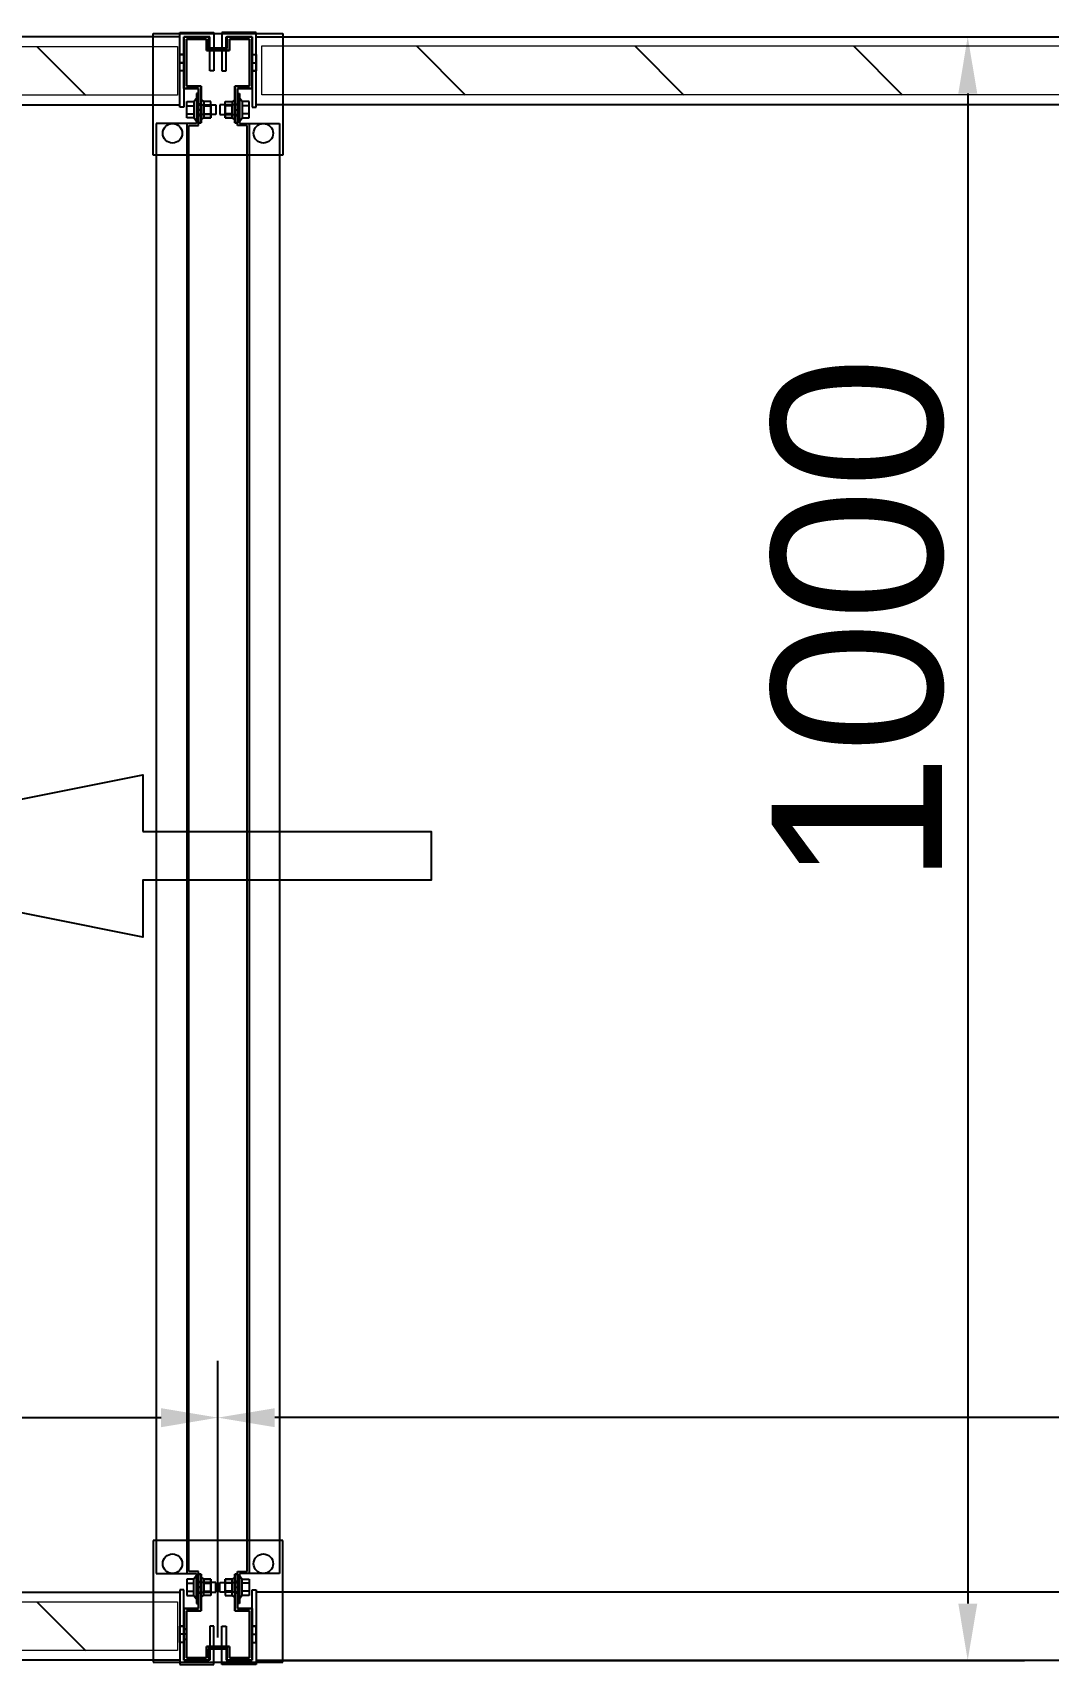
# Model space of a CAD drawing. Header units: millimetres. Extents: x 15382 to 37298, y 7351 to 31127.
# Drawn here: x 24930 to 25556, y 25661 to 26666 of the extents above; entities that cross this region are included whole.
import ezdxf

# ---------------------------------------------------------------- set-up
doc = ezdxf.new("R2010")
doc.units = ezdxf.units.MM
for name, color, linetype in [('02', 3, 'Continuous'), ('03', 6, 'Continuous'), ('04', 30, 'Continuous'), ('05', 12, 'Continuous'), ('116', 12, 'Continuous'), ('544-1', 40, 'Continuous'), ('M40', 3, 'Continuous'), ('M6', 7, 'Continuous'), ('動線', 6, 'Continuous'), ('標註', 252, 'Continuous')]:
    doc.layers.add(name, color=color, linetype=linetype)
doc.layers.add('10', color=40, linetype='Continuous', lineweight=0)
doc.styles.get("Standard").update_dxf_attribs({"font": 'arial.ttf'})
doc.dimstyles.new('ISO-25', dxfattribs={"dimtxt": 2.5, "dimasz": 2.5, "dimexe": 1.25, "dimexo": 0.625, "dimtad": 1, "dimtxsty": 'Standard', "dimcen": 2.5, "dimadec": 0, "dimazin": 0, "dimtfac": 1, "dimtmove": 0, "dimatfit": 3, "dimfxl": 1, "dimarcsym": 0})

# ---------------------------------------------------------------- blocks, each defined once
blk = doc.blocks.new('*D632')
at = {"layer": 'Defpoints', "color": 0, "transparency": 16777216}
for p in [(25065, 26663.9), (25065, 25663.9), (25506, 25663.9)]:
    blk.add_point(p, dxfattribs=at)
at = {"layer": '標註', "color": 0, "lineweight": -2, "transparency": 16777216}
for p, q in [((25072, 26663.9), (25541, 26663.9)), ((25506, 26628.9), (25506, 25698.9)), ((25072, 25663.9), (25541, 25663.9))]:
    blk.add_line(p, q, dxfattribs=at)
at = {"layer": '標註', "color": 0, "transparency": 16777216}
for points in [[(25500.2, 26628.9), (25511.9, 26628.9), (25506, 26663.9)], [(25500.2, 25698.9), (25511.9, 25698.9), (25506, 25663.9)]]:
    blk.add_solid(points, dxfattribs=at)
at = {"layer": '標註', "color": 0, "transparency": 16777216, "insert": (25438.4, 26304), "char_height": 105, "attachment_point": 5, "rotation": 90}
blk.add_mtext('1000', dxfattribs=at)
blk = doc.blocks.new('*D633')
at = {"layer": 'Defpoints', "color": 0, "transparency": 16777216}
for p in [(25044, 25813.4), (25044, 25670.9), (26536, 25670.9)]:
    blk.add_point(p, dxfattribs=at)
at = {"layer": '標註', "color": 0, "lineweight": -2, "transparency": 16777216}
for p, q in [((25044, 25677.9), (25044, 25848.4)), ((26536, 25677.9), (26536, 25848.4)), ((26501, 25813.4), (25079, 25813.4))]:
    blk.add_line(p, q, dxfattribs=at)
at = {"layer": '標註', "color": 0, "transparency": 16777216}
for points in [[(25079, 25819.2), (25079, 25807.5), (25044, 25813.4)], [(26501, 25819.2), (26501, 25807.5), (26536, 25813.4)]]:
    blk.add_solid(points, dxfattribs=at)
at = {"layer": '標註', "color": 0, "transparency": 16777216, "insert": (25795.3, 25881), "char_height": 105, "attachment_point": 5}
blk.add_mtext('1492', dxfattribs=at)
blk = doc.blocks.new('*D635')
at = {"layer": 'Defpoints', "color": 0, "transparency": 16777216}
for p in [(25044, 25813.4), (24122, 25670.9), (25044, 25670.9)]:
    blk.add_point(p, dxfattribs=at)
at = {"layer": '標註', "color": 0, "lineweight": -2, "transparency": 16777216}
for p, q in [((24122, 25677.9), (24122, 25848.4)), ((25044, 25677.9), (25044, 25848.4)), ((24157, 25813.4), (25009, 25813.4))]:
    blk.add_line(p, q, dxfattribs=at)
at = {"layer": '標註', "color": 0, "transparency": 16777216}
for points in [[(24157, 25819.2), (24157, 25807.5), (24122, 25813.4)], [(25009, 25819.2), (25009, 25807.5), (25044, 25813.4)]]:
    blk.add_solid(points, dxfattribs=at)
at = {"layer": '標註', "color": 0, "transparency": 16777216, "insert": (24577.6, 25881), "char_height": 105, "attachment_point": 5}
blk.add_mtext('922', dxfattribs=at)

msp = doc.modelspace()

# ---------------------------------------------------------------- linework, layer by layer
at = {"layer": '02'}
for p, q in [((25003.986, 26590.932), (25003.986, 26665.932)), ((25003.986, 26665.932), (25083.986, 26665.932)), ((25083.986, 26665.932), (25083.986, 26590.932)), ((25083.986, 26590.932), (25003.986, 26590.932)), ((25083.986, 25737.736), (25003.986, 25737.736)), ((25003.986, 25737.736), (25003.986, 25662.736)), ((25083.986, 25662.736), (25083.986, 25737.736)), ((25003.986, 25662.736), (25083.986, 25662.736))]:
    msp.add_line(p, q, dxfattribs=at)
at = {"layer": '02', "lineweight": -3}
for centre in [(25015.986, 26604.432), (25071.986, 26604.432), (25015.986, 25723.431), (25071.986, 25723.431)]:
    msp.add_circle(centre, 6, dxfattribs=at)
at = {"layer": '03'}
for points in [[(24145.486, 26621.932), (25020.486, 26621.932), (25020.486, 26663.932), (24145.486, 26663.932)], [(26512.486, 26621.932), (25067.486, 26621.932), (25067.486, 26663.932), (26512.486, 26663.932)], [(24145.486, 25705.931), (25020.486, 25705.931), (25020.486, 25663.931), (24145.486, 25663.931)], [(26512.486, 25705.931), (25067.486, 25705.931), (25067.486, 25663.931), (26512.486, 25663.931)]]:
    msp.add_lwpolyline(points, close=True, dxfattribs=at)
at = {"layer": '04'}
for p, q in [((25031.986, 26628.932), (25030.786, 26628.932)), ((25030.786, 26628.932), (25030.786, 26610.432)), ((25031.986, 26628.932), (25030.786, 26628.932)), ((25030.786, 26628.932), (25030.786, 26610.432)), ((25031.986, 26609.232), (25031.986, 26628.932)), ((25031.986, 26609.232), (25031.986, 26628.932)), ((25055.986, 26609.232), (25055.986, 26628.932)), ((25055.986, 26628.932), (25057.186, 26628.932)), ((25055.986, 26609.232), (25055.986, 26628.932)), ((25055.986, 26628.932), (25057.186, 26628.932)), ((25057.186, 26628.932), (25057.186, 26610.432)), ((25057.186, 26628.932), (25057.186, 26610.432)), ((25030.786, 26610.432), (25005.986, 26610.432)), ((25005.986, 26610.432), (25005.986, 25717.431)), ((25030.786, 26610.432), (25024.786, 26610.432)), ((25024.786, 26610.432), (25024.786, 25717.431)), ((25025.986, 25718.631), (25025.986, 26609.232)), ((25025.986, 26609.232), (25031.986, 26609.232)), ((25025.986, 25718.631), (25025.986, 26609.232)), ((25025.986, 26609.232), (25031.986, 26609.232)), ((25061.986, 26609.232), (25055.986, 26609.232)), ((25061.986, 26609.232), (25055.986, 26609.232)), ((25057.186, 26610.432), (25063.186, 26610.432)), ((25057.186, 26610.432), (25081.986, 26610.432)), ((25061.986, 25718.631), (25061.986, 26609.232)), ((25061.986, 25718.631), (25061.986, 26609.232)), ((25063.186, 26610.432), (25063.186, 25717.431)), ((25081.986, 26610.432), (25081.986, 25717.431)), ((25031.986, 25718.631), (25025.986, 25718.631)), ((25031.986, 25718.631), (25025.986, 25718.631)), ((25031.986, 25698.931), (25031.986, 25718.631)), ((25031.986, 25698.931), (25031.986, 25718.631)), ((25055.986, 25698.931), (25055.986, 25718.631)), ((25055.986, 25718.631), (25061.986, 25718.631)), ((25055.986, 25698.931), (25055.986, 25718.631)), ((25055.986, 25718.631), (25061.986, 25718.631)), ((25005.986, 25717.431), (25030.786, 25717.431)), ((25024.786, 25717.431), (25030.786, 25717.431)), ((25030.786, 25717.431), (25030.786, 25698.931)), ((25030.786, 25717.431), (25030.786, 25698.931)), ((25057.186, 25717.431), (25057.186, 25698.931)), ((25063.186, 25717.431), (25057.186, 25717.431)), ((25057.186, 25717.431), (25057.186, 25698.931)), ((25081.986, 25717.431), (25057.186, 25717.431)), ((25030.786, 25698.931), (25031.986, 25698.931)), ((25030.786, 25698.931), (25031.986, 25698.931)), ((25057.186, 25698.931), (25055.986, 25698.931)), ((25057.186, 25698.931), (25055.986, 25698.931))]:
    msp.add_line(p, q, dxfattribs=at)
at = {"layer": '04', "lineweight": -3}
for p, q in [((25030.786, 26622.432), (25030.786, 26615.432)), ((25031.986, 26622.432), (25030.786, 26622.432)), ((25030.786, 26618.932), (25030.786, 26615.432)), ((25031.986, 26618.932), (25030.786, 26618.932)), ((25030.786, 26615.432), (25031.986, 26615.432)), ((25030.786, 26615.432), (25031.986, 26615.432)), ((25031.986, 26615.432), (25031.986, 26622.432)), ((25031.986, 26615.432), (25031.986, 26618.932)), ((25055.986, 26615.432), (25055.986, 26622.432)), ((25055.986, 26622.432), (25057.186, 26622.432)), ((25055.986, 26615.432), (25055.986, 26618.932)), ((25055.986, 26618.932), (25057.186, 26618.932)), ((25057.186, 26615.432), (25055.986, 26615.432)), ((25057.186, 26615.432), (25055.986, 26615.432)), ((25057.186, 26622.432), (25057.186, 26615.432)), ((25057.186, 26618.932), (25057.186, 26615.432)), ((25030.786, 25705.431), (25030.786, 25712.431)), ((25030.786, 25712.431), (25031.986, 25712.431)), ((25030.786, 25708.931), (25030.786, 25712.431)), ((25030.786, 25712.431), (25031.986, 25712.431)), ((25031.986, 25708.931), (25030.786, 25708.931)), ((25031.986, 25712.431), (25031.986, 25705.431)), ((25031.986, 25712.431), (25031.986, 25708.931)), ((25057.186, 25712.431), (25055.986, 25712.431)), ((25055.986, 25712.431), (25055.986, 25705.431)), ((25057.186, 25712.431), (25055.986, 25712.431)), ((25055.986, 25712.431), (25055.986, 25708.931)), ((25055.986, 25708.931), (25057.186, 25708.931)), ((25057.186, 25705.431), (25057.186, 25712.431)), ((25057.186, 25708.931), (25057.186, 25712.431)), ((25031.986, 25705.431), (25030.786, 25705.431)), ((25055.986, 25705.431), (25057.186, 25705.431))]:
    msp.add_line(p, q, dxfattribs=at)
at = {"layer": '05'}
for p, q in [((25020.486, 26620.432), (25020.486, 26666.432)), ((25020.486, 26666.432), (25039.986, 26666.432)), ((25038.986, 26663.932), (25022.986, 26663.932)), ((25022.986, 26663.932), (25022.986, 26620.432)), ((25038.986, 26666.432), (25041.486, 26666.432)), ((25038.986, 26642.932), (25038.986, 26663.932)), ((25041.486, 26666.432), (25041.486, 26642.932)), ((25048.986, 26666.432), (25046.486, 26666.432)), ((25046.486, 26666.432), (25046.486, 26642.932)), ((25067.486, 26666.432), (25047.986, 26666.432)), ((25048.986, 26642.932), (25048.986, 26663.932)), ((25048.986, 26663.932), (25064.986, 26663.932)), ((25064.986, 26663.932), (25064.986, 26620.432)), ((25067.486, 26620.432), (25067.486, 26666.432)), ((25041.486, 26642.932), (25038.986, 26642.932)), ((25046.486, 26642.932), (25048.986, 26642.932)), ((25022.986, 26620.432), (25020.486, 26620.432)), ((25064.986, 26620.432), (25067.486, 26620.432)), ((25022.986, 25707.431), (25020.486, 25707.431)), ((25020.486, 25707.431), (25020.486, 25661.431)), ((25022.986, 25663.931), (25022.986, 25707.431)), ((25064.986, 25663.931), (25064.986, 25707.431)), ((25064.986, 25707.431), (25067.486, 25707.431)), ((25067.486, 25707.431), (25067.486, 25661.431)), ((25022.986, 25684.91), (25020.486, 25684.91)), ((25022.986, 25684.91), (25020.486, 25684.91)), ((25022.986, 25679.931), (25020.486, 25679.931)), ((25022.986, 25679.931), (25020.486, 25679.931)), ((25041.486, 25684.931), (25038.986, 25684.931)), ((25038.986, 25684.931), (25038.986, 25663.931)), ((25041.486, 25661.431), (25041.486, 25684.931)), ((25046.486, 25661.431), (25046.486, 25684.931)), ((25046.486, 25684.931), (25048.986, 25684.931)), ((25048.986, 25684.931), (25048.986, 25663.931)), ((25064.986, 25684.91), (25067.486, 25684.91)), ((25064.986, 25679.931), (25067.486, 25679.931)), ((25022.986, 25674.953), (25020.486, 25674.953)), ((25022.986, 25674.953), (25020.486, 25674.953)), ((25064.986, 25674.953), (25067.486, 25674.953)), ((25020.486, 25661.431), (25039.986, 25661.431)), ((25038.986, 25663.931), (25022.986, 25663.931)), ((25038.986, 25661.431), (25041.486, 25661.431)), ((25048.986, 25661.431), (25046.486, 25661.431)), ((25067.486, 25661.431), (25047.986, 25661.431)), ((25048.986, 25663.931), (25064.986, 25663.931))]:
    msp.add_line(p, q, dxfattribs=at)
at = {"layer": '05', "lineweight": -3}
for p, q in [((25020.486, 25674.953), (25020.486, 25684.91)), ((25020.486, 25684.91), (25022.986, 25684.91)), ((25020.486, 25679.931), (25020.486, 25684.91)), ((25020.486, 25684.91), (25022.986, 25684.91)), ((25020.486, 25674.953), (25020.486, 25684.91)), ((25020.486, 25684.91), (25022.986, 25684.91)), ((25020.486, 25679.931), (25020.486, 25684.91)), ((25020.486, 25684.91), (25022.986, 25684.91)), ((25022.986, 25679.931), (25020.486, 25679.931)), ((25022.986, 25679.931), (25020.486, 25679.931)), ((25022.986, 25684.91), (25022.986, 25674.953)), ((25022.986, 25684.91), (25022.986, 25679.931)), ((25022.986, 25684.91), (25022.986, 25674.953)), ((25022.986, 25684.91), (25022.986, 25679.931)), ((25067.486, 25684.91), (25064.986, 25684.91)), ((25064.986, 25684.91), (25064.986, 25674.953)), ((25067.486, 25684.91), (25064.986, 25684.91)), ((25064.986, 25684.91), (25064.986, 25679.931)), ((25064.986, 25679.931), (25067.486, 25679.931)), ((25067.486, 25674.953), (25067.486, 25684.91)), ((25067.486, 25679.931), (25067.486, 25684.91)), ((25022.986, 25674.953), (25020.486, 25674.953)), ((25022.986, 25674.953), (25020.486, 25674.953)), ((25064.986, 25674.953), (25067.486, 25674.953))]:
    msp.add_line(p, q, dxfattribs=at)
at = {"layer": '10'}
for p, q in [((24148.986, 26657.932), (25018.986, 26657.932)), ((25018.986, 26657.932), (25018.986, 26627.932)), ((25070.986, 26628.2), (25070.986, 26658.2)), ((25070.986, 26658.2), (26510.986, 26658.2)), ((25018.986, 26627.932), (24148.986, 26627.932)), ((26510.986, 26628.2), (25070.986, 26628.2)), ((24148.986, 25699.931), (25018.986, 25699.931)), ((25018.986, 25699.931), (25018.986, 25669.931)), ((25018.986, 25669.931), (24148.986, 25669.931))]:
    msp.add_line(p, q, dxfattribs=at)
at = {"layer": '116'}
for p, q in [((25022.986, 26652.91), (25020.486, 26652.91)), ((25064.986, 26652.91), (25067.486, 26652.91)), ((25022.986, 26647.932), (25020.486, 26647.932)), ((25022.986, 26642.953), (25020.486, 26642.953)), ((25064.986, 26647.932), (25067.486, 26647.932)), ((25064.986, 26642.953), (25067.486, 26642.953))]:
    msp.add_line(p, q, dxfattribs=at)
at = {"layer": '116', "lineweight": -3}
for p, q in [((25020.486, 26642.953), (25020.486, 26652.91)), ((25020.486, 26652.91), (25022.986, 26652.91)), ((25022.986, 26652.91), (25022.986, 26642.953)), ((25064.986, 26642.953), (25064.986, 26652.91)), ((25064.986, 26652.91), (25067.486, 26652.91)), ((25067.486, 26652.91), (25067.486, 26642.953)), ((25020.486, 26642.953), (25020.486, 26647.932)), ((25020.486, 26647.932), (25022.986, 26647.932)), ((25022.986, 26642.953), (25020.486, 26642.953)), ((25022.986, 26642.953), (25020.486, 26642.953)), ((25022.986, 26647.932), (25022.986, 26642.953)), ((25064.986, 26642.953), (25064.986, 26647.932)), ((25064.986, 26647.932), (25067.486, 26647.932)), ((25067.486, 26642.953), (25064.986, 26642.953)), ((25067.486, 26642.953), (25064.986, 26642.953)), ((25067.486, 26647.932), (25067.486, 26642.953))]:
    msp.add_line(p, q, dxfattribs=at)
at = {"layer": '544-1', "linetype": 'Continuous'}
for p, q in [((24932.475, 26657.932), (24962.475, 26627.932)), ((25166.255, 26658.2), (25196.255, 26628.2)), ((25300.959, 26658.2), (25330.959, 26628.2)), ((25435.663, 26658.2), (25465.663, 26628.2)), ((24932.475, 25699.931), (24962.475, 25669.931))]:
    msp.add_line(p, q, dxfattribs=at)
at = {"layer": 'M40'}
for p, q in [((25022.986, 26631.932), (25022.986, 26663.932)), ((25022.986, 26663.932), (25038.486, 26663.932)), ((25038.486, 26663.932), (25022.986, 26663.932)), ((25022.986, 26663.932), (25022.986, 26631.932)), ((25038.486, 26663.932), (25038.486, 26656.932)), ((25038.486, 26656.932), (25038.486, 26663.932)), ((25049.486, 26656.932), (25049.486, 26663.932)), ((25049.486, 26663.932), (25064.986, 26663.932)), ((25064.986, 26663.932), (25049.486, 26663.932)), ((25049.486, 26663.932), (25049.486, 26656.932)), ((25064.986, 26663.932), (25064.986, 26631.932)), ((25064.986, 26631.932), (25064.986, 26663.932)), ((25036.886, 26662.332), (25024.586, 26662.332)), ((25024.586, 26662.332), (25024.586, 26633.532)), ((25024.586, 26633.532), (25024.586, 26662.332)), ((25024.586, 26662.332), (25036.886, 26662.332)), ((25036.886, 26655.332), (25036.886, 26662.332)), ((25036.886, 26662.332), (25036.886, 26655.332)), ((25051.086, 26655.332), (25036.886, 26655.332)), ((25036.886, 26655.332), (25051.086, 26655.332)), ((25038.486, 26656.932), (25049.486, 26656.932)), ((25049.486, 26656.932), (25038.486, 26656.932)), ((25063.386, 26662.332), (25051.086, 26662.332)), ((25051.086, 26662.332), (25051.086, 26655.332)), ((25051.086, 26655.332), (25051.086, 26662.332)), ((25051.086, 26662.332), (25063.386, 26662.332)), ((25063.386, 26633.532), (25063.386, 26662.332)), ((25063.386, 26662.332), (25063.386, 26633.532)), ((25024.586, 26633.532), (25033.586, 26633.532)), ((25033.586, 26633.532), (25024.586, 26633.532)), ((25031.986, 26633.532), (25033.586, 26633.532)), ((25033.586, 26633.532), (25033.586, 26610.932)), ((25033.586, 26633.532), (25033.586, 26631.932)), ((25033.586, 26610.932), (25033.586, 26633.532)), ((25054.386, 26610.932), (25054.386, 26633.532)), ((25054.386, 26633.532), (25063.386, 26633.532)), ((25055.986, 26633.532), (25054.386, 26633.532)), ((25054.386, 26633.532), (25054.386, 26610.932)), ((25063.386, 26633.532), (25054.386, 26633.532)), ((25054.386, 26633.532), (25054.386, 26631.932)), ((25031.986, 26631.932), (25022.986, 26631.932)), ((25022.986, 26631.932), (25031.986, 26631.932)), ((25031.986, 26610.932), (25031.986, 26631.932)), ((25031.986, 26631.932), (25031.986, 26610.932)), ((25064.986, 26631.932), (25055.986, 26631.932)), ((25055.986, 26631.932), (25055.986, 26610.932)), ((25055.986, 26610.932), (25055.986, 26631.932)), ((25055.986, 26631.932), (25064.986, 26631.932)), ((25031.986, 26622.432), (25033.586, 26622.432)), ((25031.986, 26618.932), (25033.586, 26618.932)), ((25031.986, 26615.432), (25033.586, 26615.432)), ((25054.386, 26622.432), (25055.986, 26622.432)), ((25054.386, 26618.932), (25055.986, 26618.932)), ((25054.386, 26615.432), (25055.986, 26615.432)), ((25033.586, 26610.932), (25031.986, 26610.932)), ((25031.986, 26610.932), (25033.586, 26610.932)), ((25055.986, 26610.932), (25054.386, 26610.932)), ((25054.386, 26610.932), (25055.986, 26610.932)), ((25033.586, 25716.931), (25031.986, 25716.931)), ((25031.986, 25716.931), (25031.986, 25695.931)), ((25031.986, 25695.931), (25031.986, 25716.931)), ((25031.986, 25716.931), (25033.586, 25716.931)), ((25031.986, 25712.431), (25033.586, 25712.431)), ((25031.986, 25708.931), (25033.586, 25708.931)), ((25033.586, 25694.331), (25033.586, 25716.931)), ((25033.586, 25716.931), (25033.586, 25694.331)), ((25055.986, 25716.931), (25054.386, 25716.931)), ((25054.386, 25716.931), (25054.386, 25694.331)), ((25054.386, 25694.331), (25054.386, 25716.931)), ((25054.386, 25716.931), (25055.986, 25716.931)), ((25054.386, 25712.431), (25055.986, 25712.431)), ((25054.386, 25708.931), (25055.986, 25708.931)), ((25055.986, 25695.931), (25055.986, 25716.931)), ((25055.986, 25716.931), (25055.986, 25695.931)), ((25031.986, 25705.431), (25033.586, 25705.431)), ((25054.386, 25705.431), (25055.986, 25705.431)), ((25031.986, 25695.931), (25022.986, 25695.931)), ((25022.986, 25695.931), (25022.986, 25663.931)), ((25022.986, 25663.931), (25022.986, 25695.931)), ((25022.986, 25695.931), (25031.986, 25695.931)), ((25024.586, 25665.531), (25024.586, 25694.331)), ((25024.586, 25694.331), (25033.586, 25694.331)), ((25033.586, 25694.331), (25024.586, 25694.331)), ((25024.586, 25694.331), (25024.586, 25665.531)), ((25031.986, 25694.331), (25033.586, 25694.331)), ((25033.586, 25694.331), (25033.586, 25695.931)), ((25054.386, 25694.331), (25054.386, 25695.931)), ((25054.386, 25694.331), (25063.386, 25694.331)), ((25055.986, 25694.331), (25054.386, 25694.331)), ((25063.386, 25694.331), (25054.386, 25694.331)), ((25064.986, 25695.931), (25055.986, 25695.931)), ((25055.986, 25695.931), (25064.986, 25695.931)), ((25063.386, 25694.331), (25063.386, 25665.531)), ((25063.386, 25665.531), (25063.386, 25694.331)), ((25064.986, 25663.931), (25064.986, 25695.931)), ((25064.986, 25695.931), (25064.986, 25663.931)), ((25024.586, 25683.181), (25022.986, 25683.181)), ((25024.586, 25679.931), (25022.986, 25679.931)), ((25024.586, 25676.681), (25022.986, 25676.681)), ((25051.086, 25672.531), (25036.886, 25672.531)), ((25036.886, 25672.531), (25036.886, 25665.531)), ((25036.886, 25665.531), (25036.886, 25672.531)), ((25036.886, 25672.531), (25051.086, 25672.531)), ((25038.486, 25663.931), (25038.486, 25670.931)), ((25038.486, 25670.931), (25049.486, 25670.931)), ((25049.486, 25670.931), (25038.486, 25670.931)), ((25038.486, 25670.931), (25038.486, 25663.931)), ((25049.486, 25670.931), (25049.486, 25672.531)), ((25049.486, 25670.931), (25049.486, 25663.931)), ((25049.486, 25663.931), (25049.486, 25670.931)), ((25051.086, 25665.531), (25051.086, 25672.531)), ((25051.086, 25672.531), (25051.086, 25665.531)), ((25022.986, 25663.931), (25038.486, 25663.931)), ((25038.486, 25663.931), (25022.986, 25663.931)), ((25036.886, 25665.531), (25024.586, 25665.531)), ((25024.586, 25665.531), (25036.886, 25665.531)), ((25049.486, 25663.931), (25064.986, 25663.931)), ((25064.986, 25663.931), (25049.486, 25663.931)), ((25063.386, 25665.531), (25051.086, 25665.531)), ((25051.086, 25665.531), (25063.386, 25665.531))]:
    msp.add_line(p, q, dxfattribs=at)
at = {"layer": 'M40', "lineweight": -3}
for p, q in [((25038.486, 26656.932), (25038.486, 26655.332)), ((25049.486, 26656.932), (25038.486, 26656.932)), ((25038.486, 26655.332), (25038.486, 26656.932)), ((25038.486, 26656.932), (25043.986, 26656.932)), ((25038.486, 26655.332), (25049.486, 26655.332)), ((25043.986, 26655.332), (25038.486, 26655.332)), ((25043.986, 26656.932), (25043.986, 26655.332)), ((25049.486, 26655.332), (25049.486, 26656.932)), ((25031.986, 26622.432), (25031.986, 26615.432)), ((25033.586, 26622.432), (25031.986, 26622.432)), ((25031.986, 26618.932), (25031.986, 26615.432)), ((25033.586, 26618.932), (25031.986, 26618.932)), ((25031.986, 26615.432), (25033.586, 26615.432)), ((25031.986, 26615.432), (25033.586, 26615.432)), ((25033.586, 26615.432), (25033.586, 26622.432)), ((25033.586, 26615.432), (25033.586, 26618.932)), ((25054.386, 26615.432), (25054.386, 26622.432)), ((25054.386, 26622.432), (25055.986, 26622.432)), ((25054.386, 26615.432), (25054.386, 26618.932)), ((25054.386, 26618.932), (25055.986, 26618.932)), ((25055.986, 26615.432), (25054.386, 26615.432)), ((25055.986, 26615.432), (25054.386, 26615.432)), ((25055.986, 26622.432), (25055.986, 26615.432)), ((25055.986, 26618.932), (25055.986, 26615.432)), ((25031.986, 25705.431), (25031.986, 25712.431)), ((25031.986, 25712.431), (25033.586, 25712.431)), ((25031.986, 25708.931), (25031.986, 25712.431)), ((25031.986, 25712.431), (25033.586, 25712.431)), ((25033.586, 25708.931), (25031.986, 25708.931)), ((25033.586, 25712.431), (25033.586, 25705.431)), ((25033.586, 25712.431), (25033.586, 25708.931)), ((25055.986, 25712.431), (25054.386, 25712.431)), ((25054.386, 25712.431), (25054.386, 25705.431)), ((25055.986, 25712.431), (25054.386, 25712.431)), ((25054.386, 25712.431), (25054.386, 25708.931)), ((25054.386, 25708.931), (25055.986, 25708.931)), ((25055.986, 25705.431), (25055.986, 25712.431)), ((25055.986, 25708.931), (25055.986, 25712.431)), ((25033.586, 25705.431), (25031.986, 25705.431)), ((25054.386, 25705.431), (25055.986, 25705.431)), ((25022.986, 25676.681), (25022.986, 25683.181)), ((25022.986, 25683.181), (25024.586, 25683.181)), ((25022.986, 25679.931), (25022.986, 25683.181)), ((25022.986, 25683.181), (25024.586, 25683.181)), ((25024.586, 25679.931), (25022.986, 25679.931)), ((25024.586, 25683.181), (25024.586, 25676.681)), ((25024.586, 25683.181), (25024.586, 25679.931)), ((25024.586, 25676.681), (25022.986, 25676.681)), ((25049.486, 25672.531), (25038.486, 25672.531)), ((25038.486, 25672.531), (25038.486, 25670.931)), ((25038.486, 25670.931), (25049.486, 25670.931)), ((25043.986, 25672.531), (25049.486, 25672.531)), ((25043.986, 25670.931), (25043.986, 25672.531)), ((25049.486, 25670.931), (25043.986, 25670.931)), ((25049.486, 25670.931), (25049.486, 25672.531)), ((25049.486, 25672.531), (25049.486, 25670.931))]:
    msp.add_line(p, q, dxfattribs=at)
at = {"layer": 'M6'}
for p, q in [((25024.786, 26613.932), (25024.786, 26623.932)), ((25024.786, 26623.932), (25029.086, 26623.932)), ((25024.786, 26613.932), (25024.786, 26623.932)), ((25024.786, 26623.932), (25029.086, 26623.932)), ((25029.086, 26623.932), (25030.586, 26625.932)), ((25029.086, 26623.932), (25029.086, 26613.932)), ((25030.586, 26625.932), (25030.786, 26625.932)), ((25030.786, 26625.932), (25030.786, 26621.932)), ((25033.786, 26624.932), (25033.586, 26624.932)), ((25033.586, 26624.932), (25033.586, 26612.932)), ((25035.286, 26623.932), (25033.786, 26624.932)), ((25039.586, 26623.932), (25035.286, 26623.932)), ((25035.286, 26623.932), (25035.286, 26613.932)), ((25039.586, 26623.932), (25035.286, 26623.932)), ((25039.586, 26623.932), (25035.286, 26623.932)), ((25035.286, 26623.932), (25035.286, 26616.432)), ((25039.586, 26613.932), (25039.586, 26623.932)), ((25039.586, 26613.932), (25039.586, 26623.932)), ((25039.586, 26616.432), (25039.586, 26623.932)), ((25048.386, 26613.932), (25048.386, 26623.932)), ((25048.386, 26623.932), (25052.686, 26623.932)), ((25048.386, 26613.932), (25048.386, 26623.932)), ((25048.386, 26623.932), (25052.686, 26623.932)), ((25048.386, 26623.932), (25052.686, 26623.932)), ((25048.386, 26616.432), (25048.386, 26623.932)), ((25052.686, 26623.932), (25054.186, 26624.932)), ((25052.686, 26623.932), (25052.686, 26613.932)), ((25052.686, 26623.932), (25052.686, 26616.432)), ((25054.186, 26624.932), (25054.386, 26624.932)), ((25054.386, 26624.932), (25054.386, 26612.932)), ((25057.386, 26625.932), (25057.186, 26625.932)), ((25057.186, 26625.932), (25057.186, 26621.932)), ((25058.886, 26623.932), (25057.386, 26625.932)), ((25063.186, 26623.932), (25058.886, 26623.932)), ((25058.886, 26623.932), (25058.886, 26613.932)), ((25063.186, 26623.932), (25058.886, 26623.932)), ((25063.186, 26613.932), (25063.186, 26623.932)), ((25063.186, 26613.932), (25063.186, 26623.932)), ((25024.786, 26621.432), (25029.086, 26621.432)), ((25024.786, 26616.432), (25029.086, 26616.432)), ((25029.086, 26613.932), (25024.786, 26613.932)), ((25029.086, 26613.932), (25024.786, 26613.932)), ((25030.586, 26611.932), (25029.086, 26613.932)), ((25030.786, 26621.932), (25042.786, 26621.932)), ((25042.786, 26615.932), (25030.786, 26615.932)), ((25030.786, 26615.932), (25030.786, 26611.932)), ((25033.586, 26612.932), (25033.786, 26612.932)), ((25033.786, 26612.932), (25035.286, 26613.932)), ((25035.286, 26613.932), (25035.286, 26621.432)), ((25035.286, 26621.432), (25039.586, 26621.432)), ((25035.286, 26616.432), (25039.586, 26616.432)), ((25035.286, 26613.932), (25039.586, 26613.932)), ((25035.286, 26613.932), (25039.586, 26613.932)), ((25039.586, 26613.932), (25035.286, 26613.932)), ((25039.586, 26621.432), (25039.586, 26613.932)), ((25042.786, 26621.932), (25042.786, 26615.932)), ((25057.186, 26621.932), (25045.186, 26621.932)), ((25045.186, 26621.932), (25045.186, 26615.932)), ((25045.186, 26615.932), (25057.186, 26615.932)), ((25052.686, 26621.432), (25048.386, 26621.432)), ((25048.386, 26621.432), (25048.386, 26613.932)), ((25052.686, 26616.432), (25048.386, 26616.432)), ((25052.686, 26613.932), (25048.386, 26613.932)), ((25052.686, 26613.932), (25048.386, 26613.932)), ((25048.386, 26613.932), (25052.686, 26613.932)), ((25052.686, 26613.932), (25052.686, 26621.432)), ((25054.186, 26612.932), (25052.686, 26613.932)), ((25054.386, 26612.932), (25054.186, 26612.932)), ((25057.186, 26615.932), (25057.186, 26611.932)), ((25057.386, 26611.932), (25058.886, 26613.932)), ((25063.186, 26621.432), (25058.886, 26621.432)), ((25063.186, 26616.432), (25058.886, 26616.432)), ((25058.886, 26613.932), (25063.186, 26613.932)), ((25058.886, 26613.932), (25063.186, 26613.932)), ((25030.786, 26611.932), (25030.586, 26611.932)), ((25057.186, 26611.932), (25057.386, 26611.932)), ((25029.086, 25713.931), (25024.786, 25713.931)), ((25024.786, 25713.931), (25024.786, 25703.931)), ((25029.086, 25713.931), (25024.786, 25713.931)), ((25024.786, 25713.931), (25024.786, 25703.931)), ((25024.786, 25711.431), (25029.086, 25711.431)), ((25030.586, 25715.931), (25029.086, 25713.931)), ((25029.086, 25703.931), (25029.086, 25713.931)), ((25030.786, 25715.931), (25030.586, 25715.931)), ((25030.786, 25711.931), (25030.786, 25715.931)), ((25042.786, 25711.931), (25030.786, 25711.931)), ((25033.586, 25702.931), (25033.586, 25714.931)), ((25033.586, 25714.931), (25033.786, 25714.931)), ((25033.786, 25714.931), (25035.286, 25713.931)), ((25035.286, 25713.931), (25039.586, 25713.931)), ((25035.286, 25703.931), (25035.286, 25713.931)), ((25035.286, 25713.931), (25039.586, 25713.931)), ((25039.586, 25713.931), (25035.286, 25713.931)), ((25035.286, 25713.931), (25035.286, 25706.431)), ((25035.286, 25703.931), (25035.286, 25711.431)), ((25035.286, 25711.431), (25039.586, 25711.431)), ((25039.586, 25713.931), (25039.586, 25703.931)), ((25039.586, 25713.931), (25039.586, 25703.931)), ((25039.586, 25706.431), (25039.586, 25713.931)), ((25039.586, 25711.431), (25039.586, 25703.931)), ((25042.786, 25705.931), (25042.786, 25711.931)), ((25045.186, 25705.931), (25045.186, 25711.931)), ((25045.186, 25711.931), (25057.186, 25711.931)), ((25052.686, 25713.931), (25048.386, 25713.931)), ((25048.386, 25713.931), (25048.386, 25703.931)), ((25052.686, 25713.931), (25048.386, 25713.931)), ((25048.386, 25713.931), (25048.386, 25703.931)), ((25048.386, 25713.931), (25052.686, 25713.931)), ((25048.386, 25706.431), (25048.386, 25713.931)), ((25052.686, 25711.431), (25048.386, 25711.431)), ((25048.386, 25711.431), (25048.386, 25703.931)), ((25054.186, 25714.931), (25052.686, 25713.931)), ((25052.686, 25703.931), (25052.686, 25713.931)), ((25052.686, 25713.931), (25052.686, 25706.431)), ((25052.686, 25703.931), (25052.686, 25711.431)), ((25054.386, 25714.931), (25054.186, 25714.931)), ((25054.386, 25702.931), (25054.386, 25714.931)), ((25057.186, 25711.931), (25057.186, 25715.931)), ((25057.186, 25715.931), (25057.386, 25715.931)), ((25057.386, 25715.931), (25058.886, 25713.931)), ((25058.886, 25713.931), (25063.186, 25713.931)), ((25058.886, 25703.931), (25058.886, 25713.931)), ((25058.886, 25713.931), (25063.186, 25713.931)), ((25063.186, 25711.431), (25058.886, 25711.431)), ((25063.186, 25713.931), (25063.186, 25703.931)), ((25063.186, 25713.931), (25063.186, 25703.931)), ((25024.786, 25706.431), (25029.086, 25706.431)), ((25024.786, 25703.931), (25029.086, 25703.931)), ((25024.786, 25703.931), (25029.086, 25703.931)), ((25029.086, 25703.931), (25030.586, 25701.931)), ((25030.586, 25701.931), (25030.786, 25701.931)), ((25030.786, 25705.931), (25042.786, 25705.931)), ((25030.786, 25701.931), (25030.786, 25705.931)), ((25033.786, 25702.931), (25033.586, 25702.931)), ((25035.286, 25703.931), (25033.786, 25702.931)), ((25035.286, 25706.431), (25039.586, 25706.431)), ((25039.586, 25703.931), (25035.286, 25703.931)), ((25039.586, 25703.931), (25035.286, 25703.931)), ((25039.586, 25703.931), (25035.286, 25703.931)), ((25057.186, 25705.931), (25045.186, 25705.931)), ((25052.686, 25706.431), (25048.386, 25706.431)), ((25048.386, 25703.931), (25052.686, 25703.931)), ((25048.386, 25703.931), (25052.686, 25703.931)), ((25048.386, 25703.931), (25052.686, 25703.931)), ((25052.686, 25703.931), (25054.186, 25702.931)), ((25054.186, 25702.931), (25054.386, 25702.931)), ((25057.186, 25701.931), (25057.186, 25705.931)), ((25057.386, 25701.931), (25057.186, 25701.931)), ((25058.886, 25703.931), (25057.386, 25701.931)), ((25063.186, 25706.431), (25058.886, 25706.431)), ((25063.186, 25703.931), (25058.886, 25703.931)), ((25063.186, 25703.931), (25058.886, 25703.931))]:
    msp.add_line(p, q, dxfattribs=at)
at = {"layer": '動線', "lineweight": -3}
msp.add_lwpolyline([(24997.79, 26174.351), (25175.426, 26174.351), (25175.426, 26144.351), (24997.79, 26144.351), (24997.79, 26109.351), (24747.79, 26159.351), (24997.79, 26209.351), (24997.79, 26174.351)], dxfattribs=at)

# ---------------------------------------------------------------- dimensions: what is measured, and where the dimension line sits
at = {"layer": '標註', "color": 8}
for base, p1, p2, angle, picture, middle in [((25506.048, 25663.932), (25064.986, 26663.932), (25064.986, 25663.932), 270, '*D632', (25506.048, 26304.012)), ((25043.986, 25813.367), (26535.986, 25670.931), (25043.986, 25670.931), 180, '*D633', (25795.339, 25813.367))]:
    dim = msp.add_linear_dim(base=base, p1=p1, p2=p2, angle=angle, dimstyle='ISO-25', override={"dimscale": 70, "dimtxt": 1.5, "dimasz": 0.5, "dimexe": 0.5, "dimexo": 0.1, "dimgap": 0.2}, dxfattribs=at)
    dim.commit()
    dim.dimension.update_dxf_attribs({"geometry": picture, "text_midpoint": middle, "dimtype": 160})
dim = msp.add_linear_dim(base=(25043.986, 25813.367), p1=(24121.986, 25670.931), p2=(25043.986, 25670.931), dimstyle='ISO-25', override={"dimscale": 70, "dimtxt": 1.5, "dimasz": 0.5, "dimexe": 0.5, "dimexo": 0.1, "dimgap": 0.2}, dxfattribs=at)
dim.commit()
dim.dimension.update_dxf_attribs({"geometry": '*D635', "text_midpoint": (24577.632, 25813.367), "dimtype": 160})

doc.saveas('drawing.dxf')
